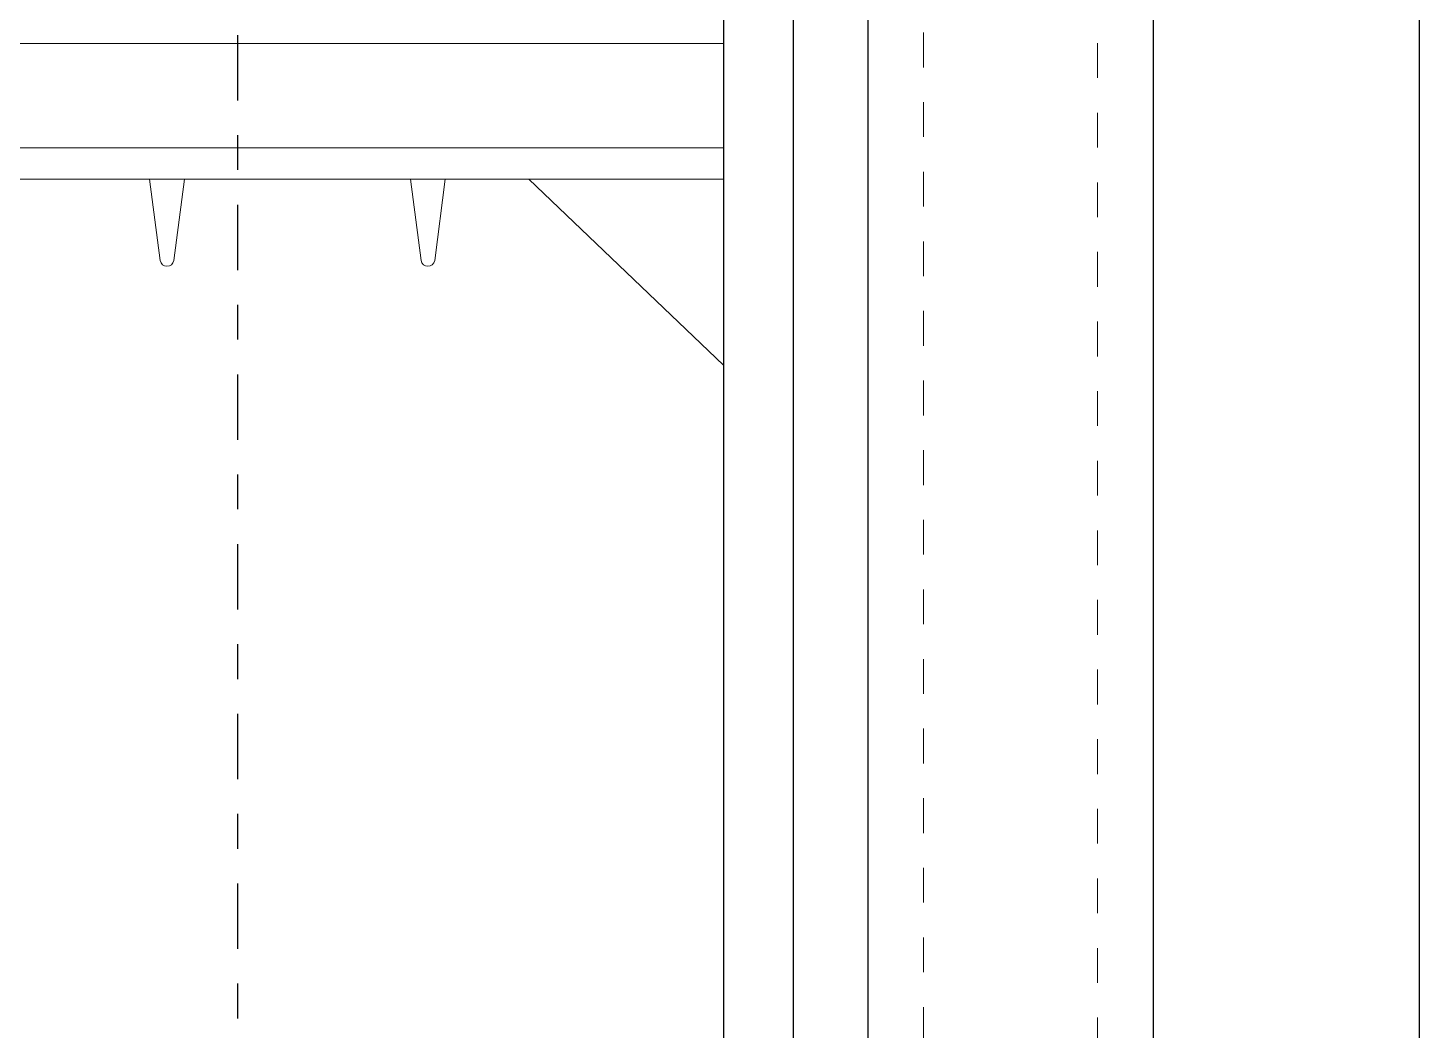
# Model space of a CAD drawing. Header units: inches. Extents: x -81.3 to -8.2, y 163 to 241.3.
# Drawn here: x -48.036 to -44.036, y 230.827 to 233.707 of the extents above; entities that cross this region are included whole.
import ezdxf

# ---------------------------------------------------------------- set-up
doc = ezdxf.new("R2010")
doc.units = ezdxf.units.IN
doc.header["$MEASUREMENT"] = 0
doc.linetypes.add('CENTER', pattern=[2, 1.25, -0.25, 0.25, -0.25])
doc.linetypes.add('DASHED2', pattern=[0.375, 0.25, -0.125])
for name, color, linetype, lineweight in [('A2 Hatch', 8, 'Continuous', 9), ('DETAILS', 7, 'Continuous', 13), ('REBAR', 2, 'CENTER', 30)]:
    doc.layers.add(name, color=color, linetype=linetype, lineweight=lineweight)

msp = doc.modelspace()

# ---------------------------------------------------------------- linework, layer by layer
at = {"color": 1}
for p, q in [((-44.0363, 240.7763), (-44.0363, 229.7715)), ((-44.8013, 240.5168), (-44.8013, 229.7715)), ((-45.6213, 240.2387), (-45.6213, 229.7715)), ((-45.8363, 240.1658), (-45.8363, 229.7715)), ((-46.0363, 240.098), (-46.0363, 229.7715))]:
    msp.add_line(p, q, dxfattribs=at)
at = {"layer": 'A2 Hatch', "linetype": 'DASHED2', "ltscale": 0.15}
for p, q in [((-44.9613, 240.4626), (-44.9613, 229.7715)), ((-45.4613, 240.293), (-45.4613, 229.7715))]:
    msp.add_line(p, q, dxfattribs=at)
at = {"layer": 'DETAILS', "color": 6, "lineweight": 20}
for p, q in [((-46.0363, 233.6615), (-50.0363, 233.6615)), ((-46.0363, 233.3615), (-50.0363, 233.3615)), ((-46.0363, 233.2715), (-50.0363, 233.2715)), ((-47.656, 233.0376), (-47.6863, 233.2715)), ((-47.6167, 233.0376), (-47.5863, 233.2715)), ((-46.906, 233.0376), (-46.9363, 233.2715)), ((-46.8667, 233.0376), (-46.8363, 233.2715)), ((-46.5963, 233.2715), (-46.0363, 232.7372))]:
    msp.add_line(p, q, dxfattribs=at)
for centre in [(-47.6363, 233.0415), (-46.8863, 233.0415)]:
    msp.add_arc(centre, 0.02, 191.3099, 348.6901, dxfattribs=at)
at = {"layer": 'REBAR', "ltscale": 0.15}
msp.add_line((-47.4327, 185.7231), (-47.4327, 238.9411), dxfattribs=at)

doc.saveas('drawing.dxf')
